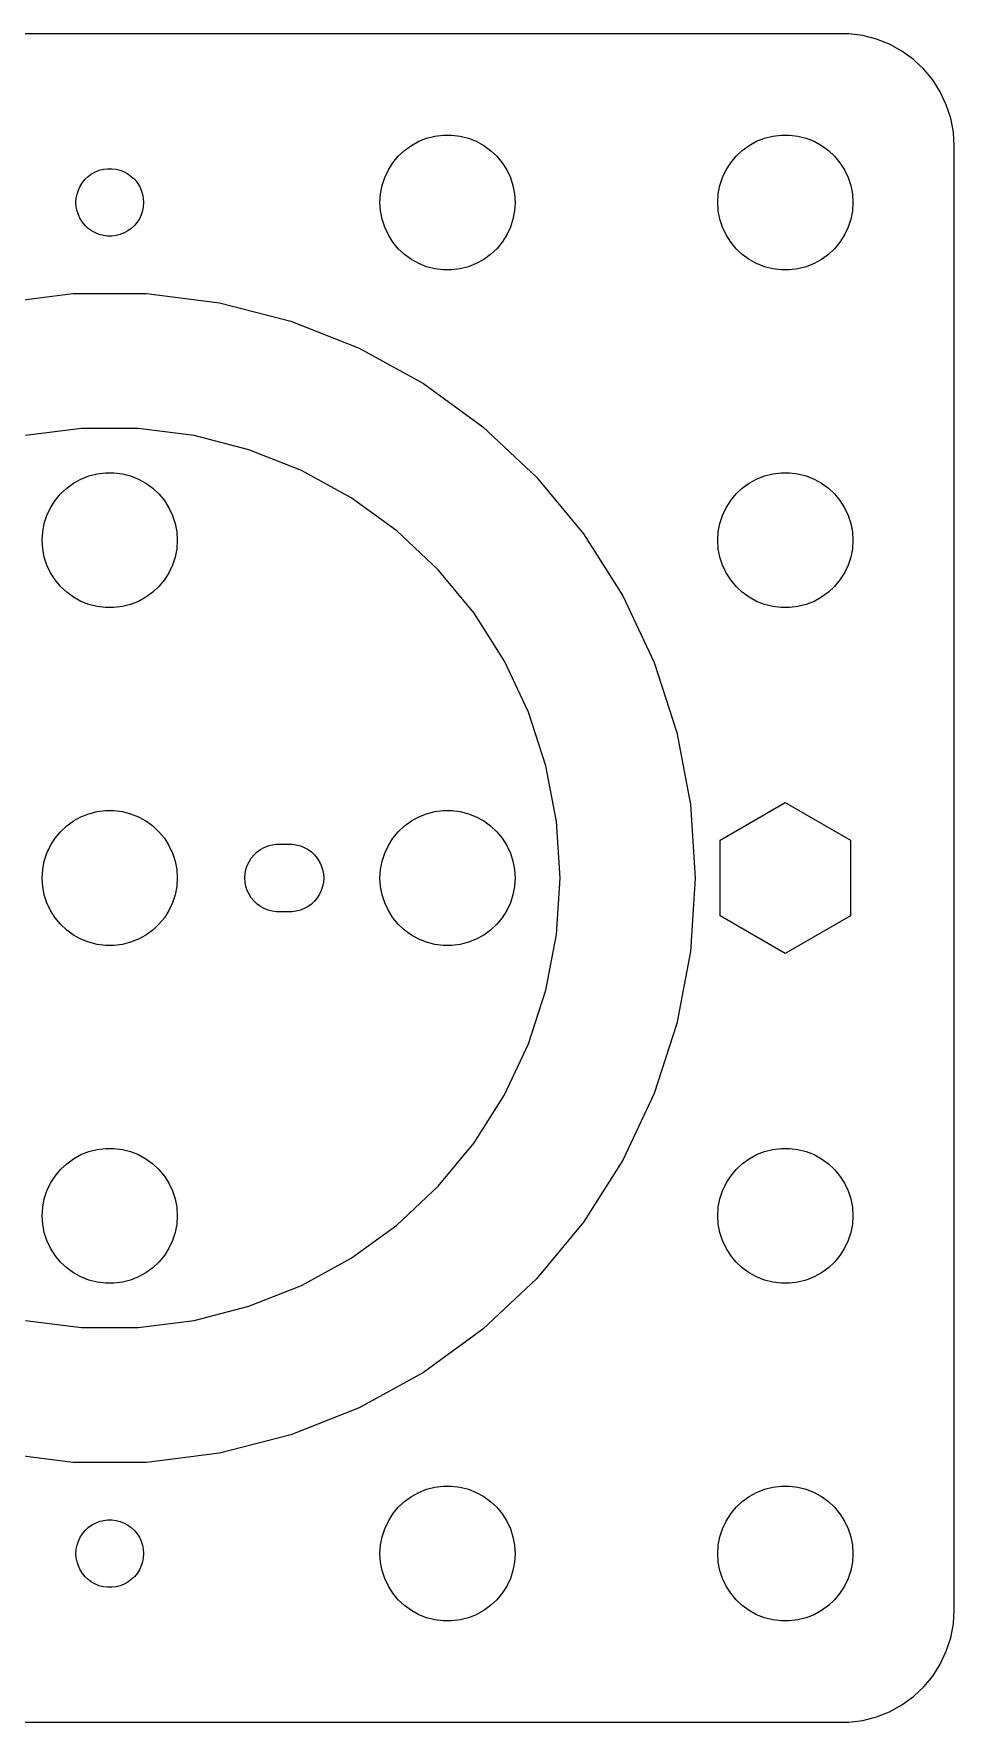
# Model space of a CAD drawing. Header units: metres. Extents: x -38 to 38, y -37 to 289.
# Drawn here: x -3.4 to 37.5, y 130.5 to 205.5 of the extents above; entities that cross this region are included whole.
import ezdxf

# ---------------------------------------------------------------- set-up
doc = ezdxf.new("R2010")
doc.units = ezdxf.units.M

msp = doc.modelspace()

# ---------------------------------------------------------------- linework, layer by layer
for p, q in [((32.8139, 205.49), (-32.8139, 205.49)), ((33.4369, 205.411), (32.8139, 205.49)), ((34.0451, 205.255), (33.4369, 205.411)), ((34.6289, 205.024), (34.0451, 205.255)), ((35.1791, 204.722), (34.6289, 205.024)), ((35.6871, 204.353), (35.1791, 204.722)), ((36.1448, 203.923), (35.6871, 204.353)), ((36.5451, 203.439), (36.1448, 203.923)), ((36.8815, 202.909), (36.5451, 203.439)), ((37.1489, 202.341), (36.8815, 202.909)), ((37.3429, 201.743), (37.1489, 202.341)), ((37.4606, 201.127), (37.3429, 201.743)), ((14.0729, 200.853), (14.4379, 200.947)), ((14.4379, 200.947), (14.8116, 200.994)), ((14.8116, 200.994), (15.1884, 200.994)), ((15.1884, 200.994), (15.5621, 200.947)), ((15.5621, 200.947), (15.927, 200.853)), ((29.0729, 200.853), (29.4379, 200.947)), ((29.4379, 200.947), (29.8116, 200.994)), ((29.8116, 200.994), (30.1884, 200.994)), ((30.1884, 200.994), (30.5621, 200.947)), ((30.5621, 200.947), (30.927, 200.853)), ((37.5, 200.5), (37.4606, 201.127)), ((12.8131, 200.054), (13.0877, 200.312)), ((13.0877, 200.312), (13.3925, 200.533)), ((13.3925, 200.533), (13.7227, 200.714)), ((13.7227, 200.714), (14.0729, 200.853)), ((15.927, 200.853), (16.2773, 200.714)), ((16.2773, 200.714), (16.6075, 200.533)), ((16.6075, 200.533), (16.9123, 200.312)), ((16.9123, 200.312), (17.1869, 200.054)), ((27.8131, 200.054), (28.0877, 200.312)), ((28.0877, 200.312), (28.3925, 200.533)), ((28.3925, 200.533), (28.7227, 200.714)), ((28.7227, 200.714), (29.0729, 200.853)), ((30.927, 200.853), (31.2773, 200.714)), ((31.2773, 200.714), (31.6075, 200.533)), ((31.6075, 200.533), (31.9123, 200.312)), ((31.9123, 200.312), (32.1869, 200.054)), ((37.5, 135.5), (37.5, 200.5)), ((-0.463516, 199.427), (-0.281067, 199.473)), ((-0.281067, 199.473), (-0.094177, 199.497)), ((-0.094177, 199.497), (0.094177, 199.497)), ((0.094177, 199.497), (0.281067, 199.473)), ((0.281067, 199.473), (0.463516, 199.427)), ((12.3711, 199.445), (12.5729, 199.763)), ((12.5729, 199.763), (12.8131, 200.054)), ((17.1869, 200.054), (17.427, 199.763)), ((17.427, 199.763), (17.6289, 199.445)), ((27.3711, 199.445), (27.5729, 199.763)), ((27.5729, 199.763), (27.8131, 200.054)), ((32.1869, 200.054), (32.427, 199.763)), ((32.427, 199.763), (32.6289, 199.445)), ((-1.39465, 198.552), (-1.31445, 198.723)), ((-1.31445, 198.723), (-1.21352, 198.882)), ((-1.21352, 198.882), (-1.09344, 199.027)), ((-1.09344, 199.027), (-0.956131, 199.156)), ((-0.956131, 199.156), (-0.803726, 199.266)), ((-0.803726, 199.266), (-0.638657, 199.357)), ((-0.638657, 199.357), (-0.463516, 199.427)), ((0.463516, 199.427), (0.638657, 199.357)), ((0.638657, 199.357), (0.803726, 199.266)), ((0.803726, 199.266), (0.956131, 199.156)), ((0.956131, 199.156), (1.09344, 199.027)), ((1.09344, 199.027), (1.21352, 198.882)), ((1.21352, 198.882), (1.31445, 198.723)), ((1.31445, 198.723), (1.39465, 198.552)), ((12.0237, 198.376), (12.0942, 198.746)), ((12.0942, 198.746), (12.2107, 199.104)), ((12.2107, 199.104), (12.3711, 199.445)), ((17.6289, 199.445), (17.7893, 199.104)), ((17.7893, 199.104), (17.9057, 198.746)), ((17.9057, 198.746), (17.9763, 198.376)), ((27.0237, 198.376), (27.0942, 198.746)), ((27.0942, 198.746), (27.2107, 199.104)), ((27.2107, 199.104), (27.3711, 199.445)), ((32.6289, 199.445), (32.7893, 199.104)), ((32.7893, 199.104), (32.9057, 198.746)), ((32.9057, 198.746), (32.9763, 198.376)), ((-1.5, 198), (-1.48816, 198.188)), ((-1.48816, 197.812), (-1.5, 198)), ((-1.48816, 198.188), (-1.45287, 198.373)), ((-1.45287, 198.373), (-1.39465, 198.552)), ((1.39465, 198.552), (1.45287, 198.373)), ((1.45287, 198.373), (1.48816, 198.188)), ((1.48816, 198.188), (1.5, 198)), ((1.5, 198), (1.48816, 197.812)), ((12, 198), (12.0237, 198.376)), ((12.0237, 197.624), (12, 198)), ((17.9763, 198.376), (18, 198)), ((18, 198), (17.9763, 197.624)), ((27, 198), (27.0237, 198.376)), ((27.0237, 197.624), (27, 198)), ((32.9763, 198.376), (33, 198)), ((33, 198), (32.9763, 197.624)), ((-1.45287, 197.627), (-1.48816, 197.812)), ((-1.39465, 197.448), (-1.45287, 197.627)), ((-1.31445, 197.277), (-1.39465, 197.448)), ((-1.21352, 197.118), (-1.31445, 197.277)), ((1.31445, 197.277), (1.21352, 197.118)), ((1.39465, 197.448), (1.31445, 197.277)), ((1.45287, 197.627), (1.39465, 197.448)), ((1.48816, 197.812), (1.45287, 197.627)), ((12.0942, 197.254), (12.0237, 197.624)), ((12.2107, 196.896), (12.0942, 197.254)), ((17.9057, 197.254), (17.7893, 196.896)), ((17.9763, 197.624), (17.9057, 197.254)), ((27.0942, 197.254), (27.0237, 197.624)), ((27.2107, 196.896), (27.0942, 197.254)), ((32.9057, 197.254), (32.7893, 196.896)), ((32.9763, 197.624), (32.9057, 197.254)), ((-1.09344, 196.973), (-1.21352, 197.118)), ((-0.956131, 196.844), (-1.09344, 196.973)), ((-0.803726, 196.734), (-0.956131, 196.844)), ((-0.638657, 196.643), (-0.803726, 196.734)), ((-0.463516, 196.573), (-0.638657, 196.643)), ((-0.281067, 196.527), (-0.463516, 196.573)), ((-0.094177, 196.503), (-0.281067, 196.527)), ((0.094177, 196.503), (-0.094177, 196.503)), ((0.281067, 196.527), (0.094177, 196.503)), ((0.463516, 196.573), (0.281067, 196.527)), ((0.638657, 196.643), (0.463516, 196.573)), ((0.803726, 196.734), (0.638657, 196.643)), ((0.956131, 196.844), (0.803726, 196.734)), ((1.09344, 196.973), (0.956131, 196.844)), ((1.21352, 197.118), (1.09344, 196.973)), ((12.3711, 196.555), (12.2107, 196.896)), ((12.5729, 196.237), (12.3711, 196.555)), ((17.6289, 196.555), (17.427, 196.237)), ((17.7893, 196.896), (17.6289, 196.555)), ((27.3711, 196.555), (27.2107, 196.896)), ((27.5729, 196.237), (27.3711, 196.555)), ((32.6289, 196.555), (32.427, 196.237)), ((32.7893, 196.896), (32.6289, 196.555)), ((12.8131, 195.946), (12.5729, 196.237)), ((13.0877, 195.688), (12.8131, 195.946)), ((17.1869, 195.946), (16.9123, 195.688)), ((17.427, 196.237), (17.1869, 195.946)), ((27.8131, 195.946), (27.5729, 196.237)), ((28.0877, 195.688), (27.8131, 195.946)), ((32.1869, 195.946), (31.9123, 195.688)), ((32.427, 196.237), (32.1869, 195.946)), ((13.3925, 195.467), (13.0877, 195.688)), ((13.7227, 195.286), (13.3925, 195.467)), ((14.0729, 195.147), (13.7227, 195.286)), ((14.4379, 195.053), (14.0729, 195.147)), ((14.8116, 195.006), (14.4379, 195.053)), ((15.1884, 195.006), (14.8116, 195.006)), ((15.5621, 195.053), (15.1884, 195.006)), ((15.927, 195.147), (15.5621, 195.053)), ((16.2773, 195.286), (15.927, 195.147)), ((16.6075, 195.467), (16.2773, 195.286)), ((16.9123, 195.688), (16.6075, 195.467)), ((28.3925, 195.467), (28.0877, 195.688)), ((28.7227, 195.286), (28.3925, 195.467)), ((29.0729, 195.147), (28.7227, 195.286)), ((29.4379, 195.053), (29.0729, 195.147)), ((29.8116, 195.006), (29.4379, 195.053)), ((30.1884, 195.006), (29.8116, 195.006)), ((30.5621, 195.053), (30.1884, 195.006)), ((30.927, 195.147), (30.5621, 195.053)), ((31.2773, 195.286), (30.927, 195.147)), ((31.6075, 195.467), (31.2773, 195.286)), ((31.9123, 195.688), (31.6075, 195.467)), ((-4.8719, 193.539), (-1.63255, 193.949)), ((-1.63255, 193.949), (1.63255, 193.949)), ((1.63255, 193.949), (4.8719, 193.539)), ((4.8719, 193.539), (8.03444, 192.727)), ((8.03444, 192.727), (11.0703, 191.525)), ((11.0703, 191.525), (13.9315, 189.953)), ((13.9315, 189.953), (16.573, 188.033)), ((-1.2558, 187.961), (-3.74762, 187.646)), ((1.2558, 187.961), (-1.2558, 187.961)), ((3.74762, 187.646), (1.2558, 187.961)), ((6.18033, 187.021), (3.74762, 187.646)), ((16.573, 188.033), (18.9532, 185.798)), ((8.51558, 186.097), (6.18033, 187.021)), ((-0.562134, 185.947), (-0.18837, 185.994)), ((-0.18837, 185.994), (0.18837, 185.994)), ((0.18837, 185.994), (0.562134, 185.947)), ((10.7165, 184.887), (8.51558, 186.097)), ((29.4379, 185.947), (29.8116, 185.994)), ((29.8116, 185.994), (30.1884, 185.994)), ((30.1884, 185.994), (30.5621, 185.947)), ((-2.1869, 185.054), (-1.91226, 185.312)), ((-1.91226, 185.312), (-1.60747, 185.533)), ((-1.60747, 185.533), (-1.27733, 185.714)), ((-1.27733, 185.714), (-0.927048, 185.853)), ((-0.927048, 185.853), (-0.562134, 185.947)), ((0.562134, 185.947), (0.927048, 185.853)), ((0.927048, 185.853), (1.27733, 185.714)), ((1.27733, 185.714), (1.60747, 185.533)), ((1.60747, 185.533), (1.91226, 185.312)), ((1.91226, 185.312), (2.1869, 185.054)), ((18.9532, 185.798), (21.0344, 183.282)), ((27.8131, 185.054), (28.0877, 185.312)), ((28.0877, 185.312), (28.3925, 185.533)), ((28.3925, 185.533), (28.7227, 185.714)), ((28.7227, 185.714), (29.0729, 185.853)), ((29.0729, 185.853), (29.4379, 185.947)), ((30.5621, 185.947), (30.927, 185.853)), ((30.927, 185.853), (31.2773, 185.714)), ((31.2773, 185.714), (31.6075, 185.533)), ((31.6075, 185.533), (31.9123, 185.312)), ((31.9123, 185.312), (32.1869, 185.054)), ((-2.62891, 184.445), (-2.42705, 184.763)), ((-2.42705, 184.763), (-2.1869, 185.054)), ((2.1869, 185.054), (2.42705, 184.763)), ((2.42705, 184.763), (2.62891, 184.445)), ((12.7485, 183.41), (10.7165, 184.887)), ((27.3711, 184.445), (27.5729, 184.763)), ((27.5729, 184.763), (27.8131, 185.054)), ((32.1869, 185.054), (32.427, 184.763)), ((32.427, 184.763), (32.6289, 184.445)), ((-2.97633, 183.376), (-2.90575, 183.746)), ((-2.90575, 183.746), (-2.78932, 184.104)), ((-2.78932, 184.104), (-2.62891, 184.445)), ((2.62891, 184.445), (2.78932, 184.104)), ((2.78932, 184.104), (2.90575, 183.746)), ((2.90575, 183.746), (2.97633, 183.376)), ((27.0237, 183.376), (27.0942, 183.746)), ((27.0942, 183.746), (27.2107, 184.104)), ((27.2107, 184.104), (27.3711, 184.445)), ((32.6289, 184.445), (32.7893, 184.104)), ((32.7893, 184.104), (32.9057, 183.746)), ((32.9057, 183.746), (32.9763, 183.376)), ((-3, 183), (-2.97633, 183.376)), ((-2.97633, 182.624), (-3, 183)), ((2.97633, 183.376), (3, 183)), ((3, 183), (2.97633, 182.624)), ((14.5794, 181.691), (12.7485, 183.41)), ((21.0344, 183.282), (22.784, 180.526)), ((27, 183), (27.0237, 183.376)), ((27.0237, 182.624), (27, 183)), ((32.9763, 183.376), (33, 183)), ((33, 183), (32.9763, 182.624)), ((-2.90575, 182.254), (-2.97633, 182.624)), ((-2.78932, 181.896), (-2.90575, 182.254)), ((2.90575, 182.254), (2.78932, 181.896)), ((2.97633, 182.624), (2.90575, 182.254)), ((27.0942, 182.254), (27.0237, 182.624)), ((27.2107, 181.896), (27.0942, 182.254)), ((32.9057, 182.254), (32.7893, 181.896)), ((32.9763, 182.624), (32.9057, 182.254)), ((-2.62891, 181.555), (-2.78932, 181.896)), ((-2.42705, 181.237), (-2.62891, 181.555)), ((2.62891, 181.555), (2.42705, 181.237)), ((2.78932, 181.896), (2.62891, 181.555)), ((16.1803, 179.756), (14.5794, 181.691)), ((27.3711, 181.555), (27.2107, 181.896)), ((27.5729, 181.237), (27.3711, 181.555)), ((32.6289, 181.555), (32.427, 181.237)), ((32.7893, 181.896), (32.6289, 181.555)), ((-2.1869, 180.946), (-2.42705, 181.237)), ((-1.91226, 180.688), (-2.1869, 180.946)), ((2.1869, 180.946), (1.91226, 180.688)), ((2.42705, 181.237), (2.1869, 180.946)), ((27.8131, 180.946), (27.5729, 181.237)), ((28.0877, 180.688), (27.8131, 180.946)), ((32.1869, 180.946), (31.9123, 180.688)), ((32.427, 181.237), (32.1869, 180.946)), ((-1.60747, 180.467), (-1.91226, 180.688)), ((-1.27733, 180.286), (-1.60747, 180.467)), ((-0.927048, 180.147), (-1.27733, 180.286)), ((-0.562134, 180.053), (-0.927048, 180.147)), ((-0.18837, 180.006), (-0.562134, 180.053)), ((0.18837, 180.006), (-0.18837, 180.006)), ((0.562134, 180.053), (0.18837, 180.006)), ((0.927048, 180.147), (0.562134, 180.053)), ((1.27733, 180.286), (0.927048, 180.147)), ((1.60747, 180.467), (1.27733, 180.286)), ((1.91226, 180.688), (1.60747, 180.467)), ((22.784, 180.526), (24.1742, 177.571)), ((28.3925, 180.467), (28.0877, 180.688)), ((28.7227, 180.286), (28.3925, 180.467)), ((29.0729, 180.147), (28.7227, 180.286)), ((29.4379, 180.053), (29.0729, 180.147)), ((29.8116, 180.006), (29.4379, 180.053)), ((30.1884, 180.006), (29.8116, 180.006)), ((30.5621, 180.053), (30.1884, 180.006)), ((30.927, 180.147), (30.5621, 180.053)), ((31.2773, 180.286), (30.927, 180.147)), ((31.6075, 180.467), (31.2773, 180.286)), ((31.9123, 180.688), (31.6075, 180.467)), ((17.5261, 177.635), (16.1803, 179.756)), ((18.5955, 175.362), (17.5261, 177.635)), ((24.1742, 177.571), (25.1832, 174.466)), ((19.3717, 172.974), (18.5955, 175.362)), ((25.1832, 174.466), (25.795, 171.259)), ((19.8423, 170.507), (19.3717, 172.974)), ((-0.562134, 170.947), (-0.18837, 170.994)), ((-0.18837, 170.994), (0.18837, 170.994)), ((0.18837, 170.994), (0.562134, 170.947)), ((14.4379, 170.947), (14.8116, 170.994)), ((14.8116, 170.994), (15.1884, 170.994)), ((15.1884, 170.994), (15.5621, 170.947)), ((25.795, 171.259), (26, 168)), ((27.1018, 169.673), (30, 171.347)), ((30, 171.347), (32.8982, 169.673)), ((-2.1869, 170.054), (-1.91226, 170.312)), ((-1.91226, 170.312), (-1.60747, 170.533)), ((-1.60747, 170.533), (-1.27733, 170.714)), ((-1.27733, 170.714), (-0.927048, 170.853)), ((-0.927048, 170.853), (-0.562134, 170.947)), ((0.562134, 170.947), (0.927048, 170.853)), ((0.927048, 170.853), (1.27733, 170.714)), ((1.27733, 170.714), (1.60747, 170.533)), ((1.60747, 170.533), (1.91226, 170.312)), ((1.91226, 170.312), (2.1869, 170.054)), ((12.8131, 170.054), (13.0877, 170.312)), ((13.0877, 170.312), (13.3925, 170.533)), ((13.3925, 170.533), (13.7227, 170.714)), ((13.7227, 170.714), (14.0729, 170.853)), ((14.0729, 170.853), (14.4379, 170.947)), ((15.5621, 170.947), (15.927, 170.853)), ((15.927, 170.853), (16.2773, 170.714)), ((16.2773, 170.714), (16.6075, 170.533)), ((16.6075, 170.533), (16.9123, 170.312)), ((16.9123, 170.312), (17.1869, 170.054)), ((20, 168), (19.8423, 170.507)), ((-2.62891, 169.445), (-2.42705, 169.763)), ((-2.42705, 169.763), (-2.1869, 170.054)), ((2.1869, 170.054), (2.42705, 169.763)), ((2.42705, 169.763), (2.62891, 169.445)), ((7.03647, 169.427), (7.21892, 169.473)), ((7.21892, 169.473), (7.40581, 169.497)), ((7.40581, 169.497), (8.09418, 169.497)), ((8.09418, 169.497), (8.28107, 169.473)), ((8.28107, 169.473), (8.46352, 169.427)), ((12.3711, 169.445), (12.5729, 169.763)), ((12.5729, 169.763), (12.8131, 170.054)), ((17.1869, 170.054), (17.427, 169.763)), ((17.427, 169.763), (17.6289, 169.445)), ((27.1018, 166.327), (27.1018, 169.673)), ((32.8982, 169.673), (32.8982, 166.327)), ((-2.97633, 168.376), (-2.90575, 168.746)), ((-2.90575, 168.746), (-2.78932, 169.104)), ((-2.78932, 169.104), (-2.62891, 169.445)), ((2.62891, 169.445), (2.78932, 169.104)), ((2.78932, 169.104), (2.90575, 168.746)), ((2.90575, 168.746), (2.97633, 168.376)), ((6.10533, 168.552), (6.18553, 168.723)), ((6.18553, 168.723), (6.28647, 168.882)), ((6.28647, 168.882), (6.40654, 169.027)), ((6.40654, 169.027), (6.54385, 169.156)), ((6.54385, 169.156), (6.69626, 169.266)), ((6.69626, 169.266), (6.86133, 169.357)), ((6.86133, 169.357), (7.03647, 169.427)), ((8.46352, 169.427), (8.63866, 169.357)), ((8.63866, 169.357), (8.80373, 169.266)), ((8.80373, 169.266), (8.95613, 169.156)), ((8.95613, 169.156), (9.09344, 169.027)), ((9.09344, 169.027), (9.21352, 168.882)), ((9.21352, 168.882), (9.31445, 168.723)), ((9.31445, 168.723), (9.39465, 168.552)), ((12.0237, 168.376), (12.0942, 168.746)), ((12.0942, 168.746), (12.2107, 169.104)), ((12.2107, 169.104), (12.3711, 169.445)), ((17.6289, 169.445), (17.7893, 169.104)), ((17.7893, 169.104), (17.9057, 168.746)), ((17.9057, 168.746), (17.9763, 168.376)), ((-3, 168), (-2.97633, 168.376)), ((-2.97633, 167.624), (-3, 168)), ((2.97633, 168.376), (3, 168)), ((3, 168), (2.97633, 167.624)), ((6, 168), (6.01183, 168.188)), ((6.01183, 167.812), (6, 168)), ((6.01183, 168.188), (6.04712, 168.373)), ((6.04712, 168.373), (6.10533, 168.552)), ((9.39465, 168.552), (9.45287, 168.373)), ((9.45287, 168.373), (9.48816, 168.188)), ((9.48816, 168.188), (9.5, 168)), ((9.5, 168), (9.48816, 167.812)), ((12, 168), (12.0237, 168.376)), ((12.0237, 167.624), (12, 168)), ((17.9763, 168.376), (18, 168)), ((18, 168), (17.9763, 167.624)), ((19.8423, 165.493), (20, 168)), ((26, 168), (25.795, 164.741)), ((-2.90575, 167.254), (-2.97633, 167.624)), ((-2.78932, 166.896), (-2.90575, 167.254)), ((2.90575, 167.254), (2.78932, 166.896)), ((2.97633, 167.624), (2.90575, 167.254)), ((6.04712, 167.627), (6.01183, 167.812)), ((6.10533, 167.448), (6.04712, 167.627)), ((6.18553, 167.277), (6.10533, 167.448)), ((6.28647, 167.118), (6.18553, 167.277)), ((9.31445, 167.277), (9.21352, 167.118)), ((9.39465, 167.448), (9.31445, 167.277)), ((9.45287, 167.627), (9.39465, 167.448)), ((9.48816, 167.812), (9.45287, 167.627)), ((12.0942, 167.254), (12.0237, 167.624)), ((12.2107, 166.896), (12.0942, 167.254)), ((17.9057, 167.254), (17.7893, 166.896)), ((17.9763, 167.624), (17.9057, 167.254)), ((-2.62891, 166.555), (-2.78932, 166.896)), ((-2.42705, 166.237), (-2.62891, 166.555)), ((2.62891, 166.555), (2.42705, 166.237)), ((2.78932, 166.896), (2.62891, 166.555)), ((6.40654, 166.973), (6.28647, 167.118)), ((6.54385, 166.844), (6.40654, 166.973)), ((6.69626, 166.734), (6.54385, 166.844)), ((6.86133, 166.643), (6.69626, 166.734)), ((7.03647, 166.573), (6.86133, 166.643)), ((7.21892, 166.527), (7.03647, 166.573)), ((7.40581, 166.503), (7.21892, 166.527)), ((8.09418, 166.503), (7.40581, 166.503)), ((8.28107, 166.527), (8.09418, 166.503)), ((8.46352, 166.573), (8.28107, 166.527)), ((8.63866, 166.643), (8.46352, 166.573)), ((8.80373, 166.734), (8.63866, 166.643)), ((8.95613, 166.844), (8.80373, 166.734)), ((9.09344, 166.973), (8.95613, 166.844)), ((9.21352, 167.118), (9.09344, 166.973)), ((12.3711, 166.555), (12.2107, 166.896)), ((12.5729, 166.237), (12.3711, 166.555)), ((17.6289, 166.555), (17.427, 166.237)), ((17.7893, 166.896), (17.6289, 166.555)), ((-2.1869, 165.946), (-2.42705, 166.237)), ((-1.91226, 165.688), (-2.1869, 165.946)), ((2.1869, 165.946), (1.91226, 165.688)), ((2.42705, 166.237), (2.1869, 165.946)), ((12.8131, 165.946), (12.5729, 166.237)), ((13.0877, 165.688), (12.8131, 165.946)), ((17.1869, 165.946), (16.9123, 165.688)), ((17.427, 166.237), (17.1869, 165.946)), ((30, 164.653), (27.1018, 166.327)), ((32.8982, 166.327), (30, 164.653)), ((-1.60747, 165.467), (-1.91226, 165.688)), ((-1.27733, 165.286), (-1.60747, 165.467)), ((-0.927048, 165.147), (-1.27733, 165.286)), ((-0.562134, 165.053), (-0.927048, 165.147)), ((-0.18837, 165.006), (-0.562134, 165.053)), ((0.18837, 165.006), (-0.18837, 165.006)), ((0.562134, 165.053), (0.18837, 165.006)), ((0.927048, 165.147), (0.562134, 165.053)), ((1.27733, 165.286), (0.927048, 165.147)), ((1.60747, 165.467), (1.27733, 165.286)), ((1.91226, 165.688), (1.60747, 165.467)), ((13.3925, 165.467), (13.0877, 165.688)), ((13.7227, 165.286), (13.3925, 165.467)), ((14.0729, 165.147), (13.7227, 165.286)), ((14.4379, 165.053), (14.0729, 165.147)), ((14.8116, 165.006), (14.4379, 165.053)), ((15.1884, 165.006), (14.8116, 165.006)), ((15.5621, 165.053), (15.1884, 165.006)), ((15.927, 165.147), (15.5621, 165.053)), ((16.2773, 165.286), (15.927, 165.147)), ((16.6075, 165.467), (16.2773, 165.286)), ((16.9123, 165.688), (16.6075, 165.467)), ((19.3717, 163.026), (19.8423, 165.493)), ((25.795, 164.741), (25.1832, 161.534)), ((18.5955, 160.638), (19.3717, 163.026)), ((25.1832, 161.534), (24.1742, 158.429)), ((17.5261, 158.365), (18.5955, 160.638)), ((16.1803, 156.244), (17.5261, 158.365)), ((24.1742, 158.429), (22.784, 155.474)), ((-0.562134, 155.947), (-0.18837, 155.994)), ((-0.18837, 155.994), (0.18837, 155.994)), ((0.18837, 155.994), (0.562134, 155.947)), ((14.5794, 154.309), (16.1803, 156.244)), ((29.4379, 155.947), (29.8116, 155.994)), ((29.8116, 155.994), (30.1884, 155.994)), ((30.1884, 155.994), (30.5621, 155.947)), ((-2.1869, 155.054), (-1.91226, 155.312)), ((-1.91226, 155.312), (-1.60747, 155.533)), ((-1.60747, 155.533), (-1.27733, 155.714)), ((-1.27733, 155.714), (-0.927048, 155.853)), ((-0.927048, 155.853), (-0.562134, 155.947)), ((0.562134, 155.947), (0.927048, 155.853)), ((0.927048, 155.853), (1.27733, 155.714)), ((1.27733, 155.714), (1.60747, 155.533)), ((1.60747, 155.533), (1.91226, 155.312)), ((1.91226, 155.312), (2.1869, 155.054)), ((22.784, 155.474), (21.0344, 152.718)), ((27.8131, 155.054), (28.0877, 155.312)), ((28.0877, 155.312), (28.3925, 155.533)), ((28.3925, 155.533), (28.7227, 155.714)), ((28.7227, 155.714), (29.0729, 155.853)), ((29.0729, 155.853), (29.4379, 155.947)), ((30.5621, 155.947), (30.927, 155.853)), ((30.927, 155.853), (31.2773, 155.714)), ((31.2773, 155.714), (31.6075, 155.533)), ((31.6075, 155.533), (31.9123, 155.312)), ((31.9123, 155.312), (32.1869, 155.054)), ((-2.62891, 154.445), (-2.42705, 154.763)), ((-2.42705, 154.763), (-2.1869, 155.054)), ((2.1869, 155.054), (2.42705, 154.763)), ((2.42705, 154.763), (2.62891, 154.445)), ((27.3711, 154.445), (27.5729, 154.763)), ((27.5729, 154.763), (27.8131, 155.054)), ((32.1869, 155.054), (32.427, 154.763)), ((32.427, 154.763), (32.6289, 154.445)), ((-2.97633, 153.376), (-2.90575, 153.746)), ((-2.90575, 153.746), (-2.78932, 154.104)), ((-2.78932, 154.104), (-2.62891, 154.445)), ((2.62891, 154.445), (2.78932, 154.104)), ((2.78932, 154.104), (2.90575, 153.746)), ((2.90575, 153.746), (2.97633, 153.376)), ((12.7485, 152.59), (14.5794, 154.309)), ((27.0237, 153.376), (27.0942, 153.746)), ((27.0942, 153.746), (27.2107, 154.104)), ((27.2107, 154.104), (27.3711, 154.445)), ((32.6289, 154.445), (32.7893, 154.104)), ((32.7893, 154.104), (32.9057, 153.746)), ((32.9057, 153.746), (32.9763, 153.376)), ((-3, 153), (-2.97633, 153.376)), ((-2.97633, 152.624), (-3, 153)), ((2.97633, 153.376), (3, 153)), ((3, 153), (2.97633, 152.624)), ((27, 153), (27.0237, 153.376)), ((27.0237, 152.624), (27, 153)), ((32.9763, 153.376), (33, 153)), ((33, 153), (32.9763, 152.624)), ((-2.90575, 152.254), (-2.97633, 152.624)), ((-2.78932, 151.896), (-2.90575, 152.254)), ((2.90575, 152.254), (2.78932, 151.896)), ((2.97633, 152.624), (2.90575, 152.254)), ((10.7165, 151.113), (12.7485, 152.59)), ((21.0344, 152.718), (18.9532, 150.202)), ((27.0942, 152.254), (27.0237, 152.624)), ((27.2107, 151.896), (27.0942, 152.254)), ((32.9057, 152.254), (32.7893, 151.896)), ((32.9763, 152.624), (32.9057, 152.254)), ((-2.62891, 151.555), (-2.78932, 151.896)), ((-2.42705, 151.237), (-2.62891, 151.555)), ((2.62891, 151.555), (2.42705, 151.237)), ((2.78932, 151.896), (2.62891, 151.555)), ((27.3711, 151.555), (27.2107, 151.896)), ((27.5729, 151.237), (27.3711, 151.555)), ((32.6289, 151.555), (32.427, 151.237)), ((32.7893, 151.896), (32.6289, 151.555)), ((-2.1869, 150.946), (-2.42705, 151.237)), ((-1.91226, 150.688), (-2.1869, 150.946)), ((2.1869, 150.946), (1.91226, 150.688)), ((2.42705, 151.237), (2.1869, 150.946)), ((8.51558, 149.903), (10.7165, 151.113)), ((27.8131, 150.946), (27.5729, 151.237)), ((28.0877, 150.688), (27.8131, 150.946)), ((32.1869, 150.946), (31.9123, 150.688)), ((32.427, 151.237), (32.1869, 150.946)), ((-1.60747, 150.467), (-1.91226, 150.688)), ((-1.27733, 150.286), (-1.60747, 150.467)), ((-0.927048, 150.147), (-1.27733, 150.286)), ((-0.562134, 150.053), (-0.927048, 150.147)), ((-0.18837, 150.006), (-0.562134, 150.053)), ((0.18837, 150.006), (-0.18837, 150.006)), ((0.562134, 150.053), (0.18837, 150.006)), ((0.927048, 150.147), (0.562134, 150.053)), ((1.27733, 150.286), (0.927048, 150.147)), ((1.60747, 150.467), (1.27733, 150.286)), ((1.91226, 150.688), (1.60747, 150.467)), ((18.9532, 150.202), (16.573, 147.967)), ((28.3925, 150.467), (28.0877, 150.688)), ((28.7227, 150.286), (28.3925, 150.467)), ((29.0729, 150.147), (28.7227, 150.286)), ((29.4379, 150.053), (29.0729, 150.147)), ((29.8116, 150.006), (29.4379, 150.053)), ((30.1884, 150.006), (29.8116, 150.006)), ((30.5621, 150.053), (30.1884, 150.006)), ((30.927, 150.147), (30.5621, 150.053)), ((31.2773, 150.286), (30.927, 150.147)), ((31.6075, 150.467), (31.2773, 150.286)), ((31.9123, 150.688), (31.6075, 150.467)), ((6.18033, 148.979), (8.51558, 149.903)), ((3.74762, 148.354), (6.18033, 148.979)), ((-3.74762, 148.354), (-1.2558, 148.039)), ((-1.2558, 148.039), (1.2558, 148.039)), ((1.2558, 148.039), (3.74762, 148.354)), ((16.573, 147.967), (13.9315, 146.047)), ((13.9315, 146.047), (11.0703, 144.475)), ((11.0703, 144.475), (8.03444, 143.273)), ((8.03444, 143.273), (4.8719, 142.461)), ((-1.63255, 142.051), (-4.8719, 142.461)), ((1.63255, 142.051), (-1.63255, 142.051)), ((4.8719, 142.461), (1.63255, 142.051)), ((14.4379, 140.947), (14.8116, 140.994)), ((14.8116, 140.994), (15.1884, 140.994)), ((15.1884, 140.994), (15.5621, 140.947)), ((29.4379, 140.947), (29.8116, 140.994)), ((29.8116, 140.994), (30.1884, 140.994)), ((30.1884, 140.994), (30.5621, 140.947)), ((12.8131, 140.054), (13.0877, 140.312)), ((13.0877, 140.312), (13.3925, 140.533)), ((13.3925, 140.533), (13.7227, 140.714)), ((13.7227, 140.714), (14.0729, 140.853)), ((14.0729, 140.853), (14.4379, 140.947)), ((15.5621, 140.947), (15.927, 140.853)), ((15.927, 140.853), (16.2773, 140.714)), ((16.2773, 140.714), (16.6075, 140.533)), ((16.6075, 140.533), (16.9123, 140.312)), ((16.9123, 140.312), (17.1869, 140.054)), ((27.8131, 140.054), (28.0877, 140.312)), ((28.0877, 140.312), (28.3925, 140.533)), ((28.3925, 140.533), (28.7227, 140.714)), ((28.7227, 140.714), (29.0729, 140.853)), ((29.0729, 140.853), (29.4379, 140.947)), ((30.5621, 140.947), (30.927, 140.853)), ((30.927, 140.853), (31.2773, 140.714)), ((31.2773, 140.714), (31.6075, 140.533)), ((31.6075, 140.533), (31.9123, 140.312)), ((31.9123, 140.312), (32.1869, 140.054)), ((-0.463516, 139.427), (-0.281067, 139.473)), ((-0.281067, 139.473), (-0.094177, 139.497)), ((-0.094177, 139.497), (0.094177, 139.497)), ((0.094177, 139.497), (0.281067, 139.473)), ((0.281067, 139.473), (0.463516, 139.427)), ((12.3711, 139.445), (12.5729, 139.763)), ((12.5729, 139.763), (12.8131, 140.054)), ((17.1869, 140.054), (17.427, 139.763)), ((17.427, 139.763), (17.6289, 139.445)), ((27.3711, 139.445), (27.5729, 139.763)), ((27.5729, 139.763), (27.8131, 140.054)), ((32.1869, 140.054), (32.427, 139.763)), ((32.427, 139.763), (32.6289, 139.445)), ((-1.39465, 138.552), (-1.31445, 138.723)), ((-1.31445, 138.723), (-1.21352, 138.882)), ((-1.21352, 138.882), (-1.09344, 139.027)), ((-1.09344, 139.027), (-0.956131, 139.156)), ((-0.956131, 139.156), (-0.803726, 139.266)), ((-0.803726, 139.266), (-0.638657, 139.357)), ((-0.638657, 139.357), (-0.463516, 139.427)), ((0.463516, 139.427), (0.638657, 139.357)), ((0.638657, 139.357), (0.803726, 139.266)), ((0.803726, 139.266), (0.956131, 139.156)), ((0.956131, 139.156), (1.09344, 139.027)), ((1.09344, 139.027), (1.21352, 138.882)), ((1.21352, 138.882), (1.31445, 138.723)), ((1.31445, 138.723), (1.39465, 138.552)), ((12.0237, 138.376), (12.0942, 138.746)), ((12.0942, 138.746), (12.2107, 139.104)), ((12.2107, 139.104), (12.3711, 139.445)), ((17.6289, 139.445), (17.7893, 139.104)), ((17.7893, 139.104), (17.9057, 138.746)), ((17.9057, 138.746), (17.9763, 138.376)), ((27.0237, 138.376), (27.0942, 138.746)), ((27.0942, 138.746), (27.2107, 139.104)), ((27.2107, 139.104), (27.3711, 139.445)), ((32.6289, 139.445), (32.7893, 139.104)), ((32.7893, 139.104), (32.9057, 138.746)), ((32.9057, 138.746), (32.9763, 138.376)), ((-1.5, 138), (-1.48816, 138.188)), ((-1.48816, 137.812), (-1.5, 138)), ((-1.48816, 138.188), (-1.45287, 138.373)), ((-1.45287, 138.373), (-1.39465, 138.552)), ((1.39465, 138.552), (1.45287, 138.373)), ((1.45287, 138.373), (1.48816, 138.188)), ((1.48816, 138.188), (1.5, 138)), ((1.5, 138), (1.48816, 137.812)), ((12, 138), (12.0237, 138.376)), ((12.0237, 137.624), (12, 138)), ((17.9763, 138.376), (18, 138)), ((18, 138), (17.9763, 137.624)), ((27, 138), (27.0237, 138.376)), ((27.0237, 137.624), (27, 138)), ((32.9763, 138.376), (33, 138)), ((33, 138), (32.9763, 137.624)), ((-1.45287, 137.627), (-1.48816, 137.812)), ((-1.39465, 137.448), (-1.45287, 137.627)), ((-1.31445, 137.277), (-1.39465, 137.448)), ((-1.21352, 137.118), (-1.31445, 137.277)), ((1.31445, 137.277), (1.21352, 137.118)), ((1.39465, 137.448), (1.31445, 137.277)), ((1.45287, 137.627), (1.39465, 137.448)), ((1.48816, 137.812), (1.45287, 137.627)), ((12.0942, 137.254), (12.0237, 137.624)), ((12.2107, 136.896), (12.0942, 137.254)), ((17.9057, 137.254), (17.7893, 136.896)), ((17.9763, 137.624), (17.9057, 137.254)), ((27.0942, 137.254), (27.0237, 137.624)), ((27.2107, 136.896), (27.0942, 137.254)), ((32.9057, 137.254), (32.7893, 136.896)), ((32.9763, 137.624), (32.9057, 137.254)), ((-1.09344, 136.973), (-1.21352, 137.118)), ((-0.956131, 136.844), (-1.09344, 136.973)), ((-0.803726, 136.734), (-0.956131, 136.844)), ((-0.638657, 136.643), (-0.803726, 136.734)), ((-0.463516, 136.573), (-0.638657, 136.643)), ((-0.281067, 136.527), (-0.463516, 136.573)), ((-0.094177, 136.503), (-0.281067, 136.527)), ((0.094177, 136.503), (-0.094177, 136.503)), ((0.281067, 136.527), (0.094177, 136.503)), ((0.463516, 136.573), (0.281067, 136.527)), ((0.638657, 136.643), (0.463516, 136.573)), ((0.803726, 136.734), (0.638657, 136.643)), ((0.956131, 136.844), (0.803726, 136.734)), ((1.09344, 136.973), (0.956131, 136.844)), ((1.21352, 137.118), (1.09344, 136.973)), ((12.3711, 136.555), (12.2107, 136.896)), ((12.5729, 136.237), (12.3711, 136.555)), ((17.6289, 136.555), (17.427, 136.237)), ((17.7893, 136.896), (17.6289, 136.555)), ((27.3711, 136.555), (27.2107, 136.896)), ((27.5729, 136.237), (27.3711, 136.555)), ((32.6289, 136.555), (32.427, 136.237)), ((32.7893, 136.896), (32.6289, 136.555)), ((12.8131, 135.946), (12.5729, 136.237)), ((13.0877, 135.688), (12.8131, 135.946)), ((17.1869, 135.946), (16.9123, 135.688)), ((17.427, 136.237), (17.1869, 135.946)), ((27.8131, 135.946), (27.5729, 136.237)), ((28.0877, 135.688), (27.8131, 135.946)), ((32.1869, 135.946), (31.9123, 135.688)), ((32.427, 136.237), (32.1869, 135.946)), ((13.3925, 135.467), (13.0877, 135.688)), ((13.7227, 135.286), (13.3925, 135.467)), ((14.0729, 135.147), (13.7227, 135.286)), ((14.4379, 135.053), (14.0729, 135.147)), ((14.8116, 135.006), (14.4379, 135.053)), ((15.1884, 135.006), (14.8116, 135.006)), ((15.5621, 135.053), (15.1884, 135.006)), ((15.927, 135.147), (15.5621, 135.053)), ((16.2773, 135.286), (15.927, 135.147)), ((16.6075, 135.467), (16.2773, 135.286)), ((16.9123, 135.688), (16.6075, 135.467)), ((28.3925, 135.467), (28.0877, 135.688)), ((28.7227, 135.286), (28.3925, 135.467)), ((29.0729, 135.147), (28.7227, 135.286)), ((29.4379, 135.053), (29.0729, 135.147)), ((29.8116, 135.006), (29.4379, 135.053)), ((30.1884, 135.006), (29.8116, 135.006)), ((30.5621, 135.053), (30.1884, 135.006)), ((30.927, 135.147), (30.5621, 135.053)), ((31.2773, 135.286), (30.927, 135.147)), ((31.6075, 135.467), (31.2773, 135.286)), ((31.9123, 135.688), (31.6075, 135.467)), ((37.4606, 134.873), (37.5, 135.5)), ((37.1489, 133.659), (37.3429, 134.257)), ((37.3429, 134.257), (37.4606, 134.873)), ((36.8815, 133.091), (37.1489, 133.659)), ((36.5451, 132.561), (36.8815, 133.091)), ((35.6871, 131.647), (36.1448, 132.077)), ((36.1448, 132.077), (36.5451, 132.561)), ((34.6289, 130.976), (35.1791, 131.278)), ((35.1791, 131.278), (35.6871, 131.647)), ((-32.8139, 130.51), (32.8139, 130.51)), ((32.8139, 130.51), (33.4369, 130.589)), ((33.4369, 130.589), (34.0451, 130.745)), ((34.0451, 130.745), (34.6289, 130.976))]:
    msp.add_line(p, q)

doc.saveas('drawing.dxf')
